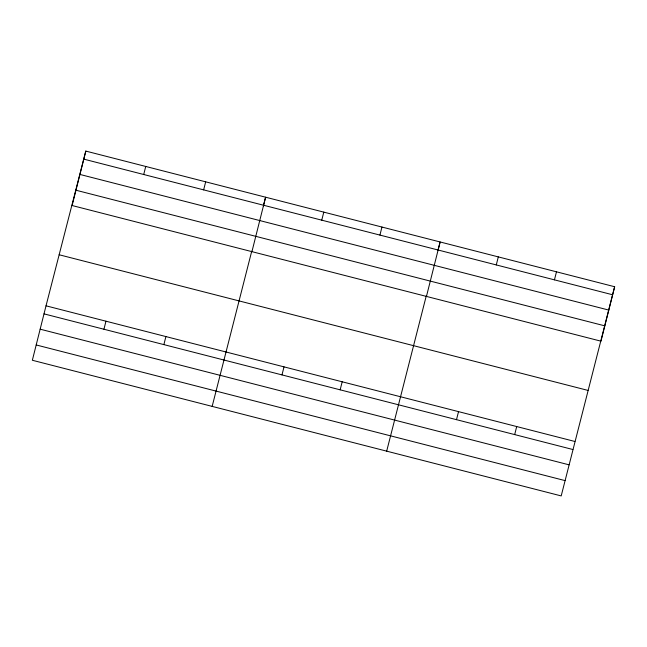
<?xml version="1.0" encoding="UTF-8"?>
<svg xmlns="http://www.w3.org/2000/svg" width="647" height="647" viewBox="0 0 647 647"><rect width="100%" height="100%" fill="white"/><g stroke="black" fill="none" stroke-linecap="round" stroke-linejoin="round"><path stroke-width="0.97" d="M46.026 305.821L32.35 360.266L561.2 495.917L614.65 286.734L85.8 151.083L46.026 305.821L574.876 441.472M85.8 151.083L72.124 205.528L600.974 341.179L614.65 286.734M103.941 329.242L105.962 321.195M143.715 174.504L145.737 166.457M163.877 344.608L165.899 336.569M203.651 189.87L205.673 181.831M212.159 406.389L251.732 251.19M251.934 251.651L265.61 197.206L263.378 205.875M281.987 374.904L284.009 366.865M321.761 220.166L323.783 212.127M340.16 389.826L342.182 381.787M379.935 235.087L381.956 227.048M386.68 451.153L426.252 295.954M426.454 296.415L440.13 241.97L437.898 250.64M456.507 419.668L458.529 411.629M496.281 264.93L498.303 256.891M514.68 434.59L516.702 426.551M554.455 279.852L556.477 271.813M83.778 159.13L612.628 294.773M79.929 174.439L608.787 310.083M75.966 190.218L604.824 325.862M59.152 254.764L588.002 390.408M44.004 313.868L572.854 449.511M40.163 329.177L569.012 464.821M36.2 344.956L565.049 480.6"/></g></svg>
